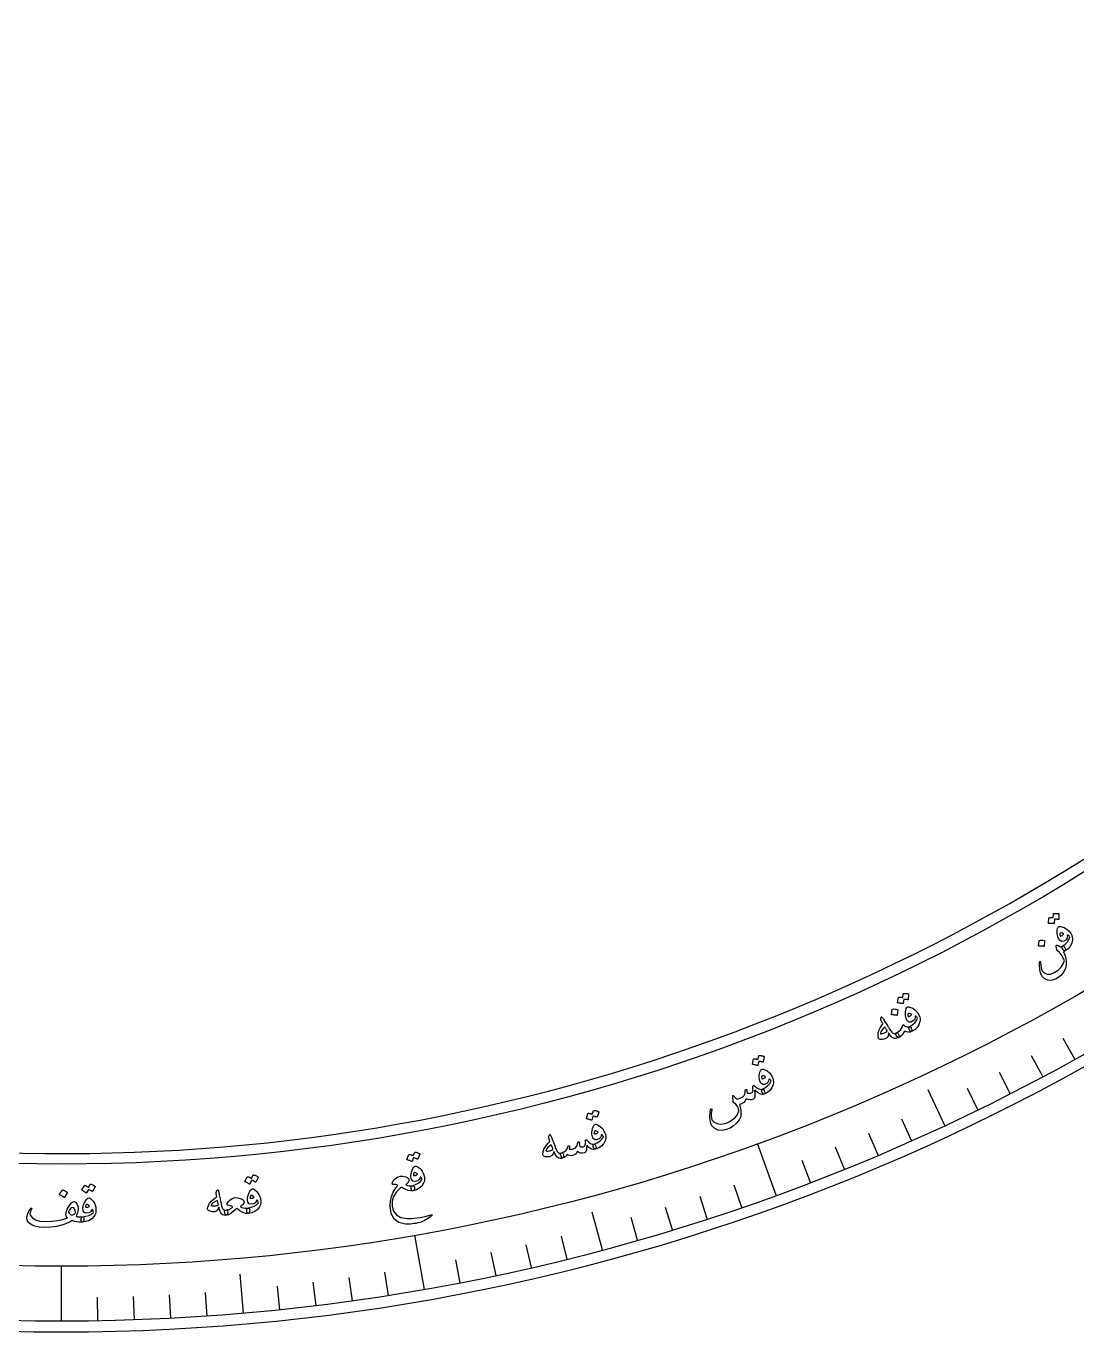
# Model space of a CAD drawing. Header units: millimetres. Extents: x -81 to 81, y -80 to 113.
# Drawn here: x -1.4 to 38.9, y -80.5 to -30.4 of the extents above; entities that cross this region are included whole.
import ezdxf

# ---------------------------------------------------------------- set-up
doc = ezdxf.new("R2010")
doc.units = ezdxf.units.MM
for name, color, linetype in [('CUT_INNER', 6, 'Continuous'), ('CUT_OUTER', 1, 'Continuous'), ('ENGRAVE', 7, 'Continuous'), ('ENGRAVE_FINE', 8, 'Continuous'), ('TEXT', 5, 'Continuous')]:
    doc.layers.add(name, color=color, linetype=linetype)

msp = doc.modelspace()

# ---------------------------------------------------------------- linework, layer by layer
at = {"layer": 'CUT_INNER'}
msp.add_arc((0, -0.0002), 73.6574, 92.270063, 344.882979, dxfattribs=at)
at = {"layer": 'CUT_OUTER'}
msp.add_arc((0, 0), 80.5, 180, 0, dxfattribs=at)
at = {"layer": 'ENGRAVE'}
for points in [[(33.8473, -72.5857), (33.2111, -71.2214)], [(27.3922, -75.2595), (26.6714, -73.2791)], [(20.7287, -77.3605), (20.3391, -75.9064)], [(13.9074, -78.8727), (13.5414, -76.7972)], [(0, -80.0894), (0, -77.982)], [(6.9803, -79.7847), (6.8491, -78.2851)]]:
    msp.add_lwpolyline(points, dxfattribs=at)
for radius in [80.0894, 77.982, 74.068]:
    msp.add_circle((0, 0), radius, dxfattribs=at)
at = {"layer": 'ENGRAVE_FINE'}
for points in [[(38.8281, -70.0478), (38.3903, -69.2578)], [(37.5997, -70.7148), (37.1757, -69.9173)], [(36.3598, -71.3602), (35.9498, -70.5555)], [(35.1089, -71.9839), (34.713, -71.1721)], [(32.5753, -73.1654), (32.2079, -72.3402)], [(31.2934, -73.7227), (30.9405, -72.8913)], [(30.002, -74.2576), (29.6637, -73.4202)], [(28.7015, -74.7699), (28.3778, -73.9267)], [(26.0746, -75.7261), (25.7805, -74.8721)], [(24.749, -76.1696), (24.4699, -75.3106)], [(23.4159, -76.5899), (23.1518, -75.7262)], [(22.0756, -76.9869), (21.8267, -76.1187)], [(19.3754, -77.7105), (19.1569, -76.8341)], [(16.6515, -78.3393), (16.4637, -77.4558)], [(18.0162, -78.0368), (17.813, -77.1567)], [(15.2818, -78.618), (15.1094, -77.7314)], [(11.1463, -79.31), (11.0206, -78.4156)], [(12.5288, -79.1034), (12.3875, -78.2113)], [(4.1916, -79.9797), (4.1443, -79.0777)], [(5.5868, -79.8944), (5.5238, -78.9933)], [(8.3716, -79.6507), (8.2772, -78.7524)], [(9.7604, -79.4925), (9.6504, -78.596)], [(1.3978, -80.0773), (1.382, -79.1742)], [(2.7951, -80.0407), (2.7636, -79.138)]]:
    msp.add_lwpolyline(points, dxfattribs=at)
at = {"layer": 'TEXT'}
for points in [[(38.0128, -64.4765), (38.0138, -64.4727), (38.0163, -64.4693), (38.0203, -64.4662), (38.0259, -64.4636), (38.0489, -64.4597), (38.0718, -64.4568), (38.0945, -64.455), (38.117, -64.4542), (38.1396, -64.4546), (38.1624, -64.4561), (38.1854, -64.4589), (38.2086, -64.4628), (38.214, -64.465), (38.2178, -64.4685), (38.2201, -64.4731), (38.2209, -64.4791), (38.2161, -64.6808), (38.2147, -64.6842), (38.211, -64.6864), (38.2049, -64.6873), (38.1965, -64.6871), (38.1902, -64.686), (38.1804, -64.6851), (38.1673, -64.6845), (38.1507, -64.684), (38.1305, -64.6838), (38.1065, -64.6836), (38.0787, -64.6836), (38.0471, -64.6837), (38.0413, -64.8411), (38.04, -64.8466), (38.0362, -64.85), (38.0298, -64.8513), (38.021, -64.8504), (38.0133, -64.8497), (38.0013, -64.8489), (37.9851, -64.848), (37.9646, -64.8469), (37.9396, -64.8459), (37.9099, -64.845), (37.8754, -64.8443), (37.8362, -64.8437), (37.8315, -64.8426), (37.8285, -64.8404), (37.8272, -64.8373), (37.8275, -64.8332), (37.8387, -64.6363), (37.8397, -64.6324), (37.8422, -64.629), (37.8462, -64.626), (37.8518, -64.6234), (37.8709, -64.6193), (37.8901, -64.6163), (37.9093, -64.6144), (37.9285, -64.6136), (37.9477, -64.6139), (37.9667, -64.615), (37.9856, -64.617), (38.0044, -64.6199)], [(38.2176, -64.9647), (38.232, -64.9589), (38.2501, -64.956), (38.272, -64.9562), (38.2975, -64.9594), (38.4205, -64.9957), (38.5267, -65.0555), (38.6161, -65.1389), (38.6886, -65.2461), (38.717, -65.3075), (38.7356, -65.3661), (38.7443, -65.4221), (38.7432, -65.4754), (38.7125, -65.6023), (38.6549, -65.7137), (38.5707, -65.8097), (38.4599, -65.89), (38.4464, -65.8941), (38.4314, -65.8917), (38.4148, -65.8826), (38.3966, -65.867), (38.3878, -65.8576), (38.3797, -65.8475), (38.3723, -65.8367), (38.3657, -65.8251), (38.3597, -65.8133), (38.3543, -65.8017), (38.3497, -65.7904), (38.3456, -65.7794), (38.3408, -65.7591), (38.3412, -65.7416), (38.3469, -65.7269), (38.3577, -65.715), (38.463, -65.6329), (38.5454, -65.5464), (38.6048, -65.4556), (38.6412, -65.3605), (38.6218, -65.3352), (38.605, -65.3159), (38.5908, -65.3025), (38.5791, -65.2952), (38.5672, -65.29), (38.5576, -65.2876), (38.5504, -65.2881), (38.5455, -65.2915), (38.5427, -65.2948), (38.541, -65.2981), (38.5402, -65.3015), (38.5404, -65.305), (38.5444, -65.3543), (38.5388, -65.3974), (38.5236, -65.4344), (38.499, -65.4653), (38.4107, -65.5267), (38.3325, -65.5388), (38.2642, -65.5016), (38.2061, -65.4151), (38.1838, -65.3591), (38.168, -65.2965), (38.1589, -65.2276), (38.1563, -65.1521), (38.16, -65.0837), (38.1714, -65.0297), (38.1906, -64.99), (38.2176, -64.9647)], [(37.4591, -65.5036), (37.4602, -65.4997), (37.4627, -65.4963), (37.4668, -65.4933), (37.4724, -65.4908), (37.519, -65.4845), (37.5654, -65.4829), (37.6115, -65.486), (37.6575, -65.4936), (37.6627, -65.4958), (37.6663, -65.4989), (37.6682, -65.5031), (37.6684, -65.5081), (37.6621, -65.7091), (37.6607, -65.7146), (37.6568, -65.7179), (37.6504, -65.7192), (37.6415, -65.7183), (37.6337, -65.7175), (37.6217, -65.7166), (37.6054, -65.7156), (37.5849, -65.7144), (37.5597, -65.7132), (37.5299, -65.7121), (37.4952, -65.7111), (37.4558, -65.7103), (37.4502, -65.7096), (37.4466, -65.7077), (37.445, -65.7048), (37.4452, -65.7008)], [(38.277, -65.2118), (38.261, -65.2286), (38.2544, -65.2519), (38.2571, -65.2818), (38.2692, -65.3182), (38.2723, -65.3233), (38.2748, -65.3267), (38.2767, -65.3285), (38.2779, -65.3287), (38.3002, -65.322), (38.3215, -65.313), (38.3416, -65.3016), (38.3608, -65.2879), (38.3764, -65.2737), (38.3878, -65.2597), (38.3951, -65.2457), (38.3982, -65.232), (38.3581, -65.2136), (38.3246, -65.2041), (38.2975, -65.2035), (38.277, -65.2118)], [(38.1205, -65.702), (38.1206, -65.6876), (38.1251, -65.6785), (38.1339, -65.6747), (38.1471, -65.6761), (38.1556, -65.6787), (38.1657, -65.6823), (38.1773, -65.6869), (38.1906, -65.6925), (38.2052, -65.6992), (38.221, -65.7068), (38.238, -65.7152), (38.2562, -65.7247), (38.2794, -65.7328), (38.3041, -65.7339), (38.3302, -65.728), (38.3577, -65.715), (38.3775, -65.7069), (38.3959, -65.7064), (38.4128, -65.7136), (38.4284, -65.7285), (38.441, -65.747), (38.4515, -65.7691), (38.4597, -65.7948), (38.4658, -65.824), (38.4691, -65.8494), (38.4692, -65.8689), (38.4661, -65.8825), (38.4599, -65.89), (38.3992, -65.9254), (38.4512, -66.0446), (38.486, -66.1679), (38.5037, -66.2954), (38.5041, -66.4269), (38.474, -66.575), (38.4026, -66.7117), (38.29, -66.8368), (38.1361, -66.9499), (38.0488, -66.9944), (37.9624, -67.0201), (37.8769, -67.0271), (37.7924, -67.0153), (37.7151, -66.9867), (37.649, -66.9443), (37.5942, -66.8881), (37.5507, -66.8181), (37.5329, -66.7769), (37.5177, -66.7298), (37.5048, -66.6771), (37.4945, -66.6186), (37.4863, -66.5545), (37.48, -66.4849), (37.4756, -66.4099), (37.4731, -66.3295), (37.4734, -66.3225), (37.475, -66.3168), (37.478, -66.3122), (37.4822, -66.3088), (37.4889, -66.3057), (37.4951, -66.3041), (37.5009, -66.3041), (37.5063, -66.3055), (37.5121, -66.3092), (37.5161, -66.3149), (37.5184, -66.3225), (37.5188, -66.3321), (37.5254, -66.4417), (37.5367, -66.5295), (37.5525, -66.5957), (37.5731, -66.6402), (37.6625, -66.7404), (37.7701, -66.7881), (37.8959, -66.783), (38.0395, -66.7251), (38.1878, -66.6266), (38.3028, -66.5166), (38.3844, -66.3952), (38.4326, -66.2627), (38.3774, -66.144), (38.3149, -66.0428), (38.2452, -65.9591), (38.1685, -65.8928), (38.1563, -65.8834), (38.1475, -65.8757), (38.1418, -65.8697), (38.1395, -65.8653)], [(32.2567, -67.5404), (32.258, -67.5366), (32.2608, -67.5334), (32.265, -67.5308), (32.2708, -67.5287), (32.2941, -67.5267), (32.3171, -67.5258), (32.3399, -67.526), (32.3625, -67.5272), (32.3849, -67.5296), (32.4075, -67.5331), (32.4302, -67.5378), (32.453, -67.5437), (32.4581, -67.5464), (32.4616, -67.5502), (32.4635, -67.5551), (32.4637, -67.561), (32.4414, -67.7615), (32.4397, -67.7648), (32.4358, -67.7667), (32.4297, -67.7671), (32.4213, -67.7661), (32.4151, -67.7645), (32.4055, -67.7628), (32.3925, -67.761), (32.376, -67.7591), (32.3559, -67.7571), (32.332, -67.7549), (32.3043, -67.7524), (32.2728, -67.7497), (32.2534, -67.9061), (32.2516, -67.9114), (32.2475, -67.9145), (32.241, -67.9152), (32.2322, -67.9136), (32.2246, -67.9122), (32.2128, -67.9103), (32.1967, -67.908), (32.1764, -67.9052), (32.1516, -67.902), (32.1221, -67.8985), (32.0878, -67.8948), (32.0488, -67.8908), (32.0442, -67.8892), (32.0414, -67.8868), (32.0403, -67.8836), (32.041, -67.8795), (32.0693, -67.6844), (32.0706, -67.6806), (32.0734, -67.6774), (32.0777, -67.6748), (32.0835, -67.6727), (32.1029, -67.6702), (32.1223, -67.6689), (32.1416, -67.6687), (32.1608, -67.6696), (32.1798, -67.6716), (32.1987, -67.6743), (32.2174, -67.678), (32.2358, -67.6825)], [(32.4182, -68.0446), (32.433, -68.04), (32.4513, -68.0387), (32.4731, -68.0408), (32.4983, -68.0462), (32.6176, -68.0931), (32.7182, -68.1619), (32.8, -68.2528), (32.8629, -68.3658), (32.8859, -68.4294), (32.8993, -68.4895), (32.9031, -68.546), (32.8974, -68.599), (32.8557, -68.7228), (32.7887, -68.8288), (32.6964, -68.9171), (32.579, -68.9874), (32.5652, -68.9904), (32.5505, -68.9866), (32.5347, -68.9761), (32.518, -68.9589), (32.5101, -68.9489), (32.5029, -68.9381), (32.4965, -68.9266), (32.4908, -68.9145), (32.4859, -68.9022), (32.4816, -68.8903), (32.4779, -68.8786), (32.4748, -68.8673), (32.4718, -68.8466), (32.4737, -68.8292), (32.4806, -68.8151), (32.4925, -68.8042), (32.6045, -68.7316), (32.6941, -68.6525), (32.7612, -68.5672), (32.8058, -68.4757), (32.7887, -68.4488), (32.7736, -68.4281), (32.7606, -68.4136), (32.7496, -68.4052), (32.7382, -68.399), (32.7288, -68.3958), (32.7216, -68.3957), (32.7165, -68.3986), (32.7134, -68.4017), (32.7113, -68.4048), (32.7103, -68.4081), (32.7102, -68.4116), (32.7098, -68.4611), (32.7005, -68.5036), (32.6822, -68.5391), (32.6549, -68.5677), (32.5617, -68.6212), (32.4827, -68.6264), (32.4179, -68.5834), (32.3675, -68.4922), (32.3502, -68.4344), (32.3399, -68.3708), (32.3368, -68.3013), (32.3408, -68.2259), (32.3505, -68.1581), (32.3666, -68.1053), (32.3891, -68.0674), (32.4182, -68.0446)], [(31.4135, -68.4398), (31.4196, -68.4216), (31.4283, -68.4157), (31.4396, -68.4223), (31.4535, -68.4413), (31.4608, -68.4533), (31.471, -68.4698), (31.4842, -68.4909), (31.5004, -68.5164), (31.5196, -68.5468), (31.5417, -68.5823), (31.5669, -68.6229), (31.595, -68.6686), (31.6228, -68.7136), (31.6475, -68.7538), (31.6694, -68.7894), (31.6883, -68.8203), (31.7043, -68.8463), (31.7171, -68.8674), (31.727, -68.8835), (31.7338, -68.8948), (31.7786, -68.9644), (31.8204, -69.0154), (31.8591, -69.0475), (31.8948, -69.061), (31.9164, -69.0626), (31.9401, -69.0593), (31.9657, -69.051), (31.9935, -69.0376), (32.0112, -69.0327), (32.0276, -69.0348), (32.0427, -69.0441), (32.0564, -69.0606), (32.0687, -69.0823), (32.0785, -69.1055), (32.0859, -69.1302), (32.0909, -69.1563), (32.0925, -69.1797), (32.0911, -69.1984), (32.0864, -69.2123), (32.0787, -69.2215), (32.0246, -69.2459), (31.9738, -69.2576), (31.9262, -69.2566), (31.8817, -69.243), (31.8363, -69.2139), (31.7895, -69.1696), (31.7414, -69.1101), (31.6919, -69.0354), (31.6854, -69.0977), (31.6736, -69.1497), (31.6564, -69.1915), (31.6338, -69.223), (31.6119, -69.2406), (31.5839, -69.2563), (31.5497, -69.2702), (31.5094, -69.2822), (31.4654, -69.2914), (31.4271, -69.2961), (31.3945, -69.2963), (31.3677, -69.2921), (31.3433, -69.2829), (31.3244, -69.2703), (31.3107, -69.2544), (31.3023, -69.2352), (31.2963, -69.2092), (31.2924, -69.1791), (31.2907, -69.145), (31.2912, -69.1068), (31.2932, -69.0677), (31.2961, -69.036), (31.2999, -69.0115), (31.3045, -68.9945), (31.3382, -68.9179), (31.3783, -68.8422), (31.4249, -68.7671), (31.4778, -68.6927), (31.4571, -68.6547), (31.4397, -68.6217), (31.4255, -68.5937), (31.4145, -68.5707), (31.4067, -68.5507), (31.4022, -68.5317), (31.4009, -68.5138), (31.4028, -68.4968)], [(31.8359, -68.1351), (31.8373, -68.1313), (31.8401, -68.1282), (31.8444, -68.1255), (31.8502, -68.1234), (31.897, -68.1211), (31.9432, -68.1234), (31.9888, -68.1303), (32.0339, -68.1417), (32.0389, -68.1443), (32.0422, -68.1478), (32.0438, -68.152), (32.0436, -68.1571), (32.0211, -68.3567), (32.0192, -68.362), (32.0151, -68.3651), (32.0086, -68.3658), (31.9998, -68.3641), (31.9922, -68.3627), (31.9803, -68.3608), (31.9642, -68.3584), (31.9439, -68.3555), (31.919, -68.3522), (31.8894, -68.3486), (31.855, -68.3448), (31.8159, -68.3406), (31.8105, -68.3395), (31.807, -68.3373), (31.8056, -68.3343), (31.8062, -68.3303)], [(32.4559, -68.2959), (32.4385, -68.3112), (32.4298, -68.3338), (32.4299, -68.3638), (32.4388, -68.4012), (32.4415, -68.4065), (32.4436, -68.4101), (32.4454, -68.4121), (32.4466, -68.4124), (32.4694, -68.4077), (32.4913, -68.4006), (32.5125, -68.391), (32.5327, -68.379), (32.5495, -68.3662), (32.5621, -68.3532), (32.5706, -68.3399), (32.5749, -68.3265), (32.5365, -68.3047), (32.5039, -68.2924), (32.477, -68.2894), (32.4559, -68.2959)], [(31.5493, -68.811), (31.4869, -68.8704), (31.4384, -68.9305), (31.4037, -68.9913), (31.3829, -69.0528), (31.3828, -69.0599), (31.3854, -69.0653), (31.3906, -69.0688), (31.3983, -69.0705), (31.4239, -69.07), (31.4502, -69.0664), (31.4774, -69.0598), (31.5054, -69.0502), (31.5341, -69.0376), (31.5637, -69.0221), (31.594, -69.0035), (31.6251, -68.9818), (31.6296, -68.9778), (31.6338, -68.9723), (31.6376, -68.9654), (31.6411, -68.9572), (31.6322, -68.941), (31.6225, -68.9242), (31.6122, -68.9068), (31.6011, -68.8889), (31.5892, -68.8703), (31.5767, -68.8511), (31.5633, -68.8314), (31.5493, -68.811)], [(32.4925, -68.8042), (32.5112, -68.8018), (32.5256, -68.8016), (32.5358, -68.8038), (32.5419, -68.8083), (32.5477, -68.8167), (32.5535, -68.8276), (32.5593, -68.8411), (32.565, -68.8571), (32.5803, -68.9098), (32.5878, -68.949), (32.5873, -68.9749), (32.579, -68.9874), (32.5201, -69.0057), (32.4538, -69.0085), (32.3803, -68.9956), (32.2995, -68.9671), (32.2701, -69.0416), (32.2235, -69.1089), (32.1597, -69.1688), (32.0787, -69.2215), (32.0684, -69.2239), (32.0582, -69.2217), (32.048, -69.2148), (32.0378, -69.2032), (31.9817, -69.125), (31.9754, -69.1163), (31.9714, -69.1056), (31.9696, -69.0929), (31.97, -69.0783), (31.9725, -69.066), (31.9773, -69.0551), (31.9843, -69.0456), (31.9935, -69.0376), (32.0898, -68.9743), (32.1618, -68.9072), (32.2097, -68.8364), (32.2333, -68.7619), (32.2356, -68.7522), (32.2398, -68.744), (32.246, -68.7373), (32.2542, -68.7322), (32.2628, -68.7296), (32.2701, -68.7304), (32.2763, -68.7345), (32.2812, -68.742), (32.285, -68.7495), (32.2889, -68.7557), (32.2928, -68.7608), (32.2967, -68.7645), (32.3504, -68.7895), (32.4009, -68.8045), (32.4483, -68.8094), (32.4925, -68.8042)], [(26.721, -69.9155), (26.7226, -69.9119), (26.7257, -69.909), (26.7301, -69.9067), (26.736, -69.905), (26.7594, -69.9049), (26.7825, -69.9059), (26.8051, -69.9079), (26.8275, -69.9109), (26.8497, -69.9151), (26.8719, -69.9204), (26.8941, -69.9269), (26.9164, -69.9347), (26.9213, -69.9377), (26.9245, -69.9418), (26.926, -69.9468), (26.9257, -69.9528), (26.8873, -70.1508), (26.8854, -70.154), (26.8814, -70.1555), (26.8752, -70.1555), (26.867, -70.1538), (26.8609, -70.1517), (26.8515, -70.1492), (26.8386, -70.1463), (26.8223, -70.1432), (26.8025, -70.1395), (26.7788, -70.1354), (26.7514, -70.1307), (26.7202, -70.1255), (26.6883, -70.2798), (26.6861, -70.285), (26.6818, -70.2877), (26.6753, -70.2879), (26.6666, -70.2856), (26.6592, -70.2836), (26.6475, -70.2808), (26.6317, -70.2772), (26.6117, -70.2727), (26.5872, -70.2675), (26.5581, -70.2617), (26.5242, -70.2552), (26.4857, -70.2481), (26.4812, -70.2462), (26.4786, -70.2436), (26.4778, -70.2403), (26.4788, -70.2363), (26.5227, -70.044), (26.5243, -70.0404), (26.5273, -70.0374), (26.5318, -70.0351), (26.5377, -70.0335), (26.5573, -70.0326), (26.5767, -70.0329), (26.5959, -70.0342), (26.615, -70.0367), (26.6339, -70.0401), (26.6524, -70.0444), (26.6708, -70.0496), (26.6888, -70.0556)], [(26.8414, -70.4311), (26.8566, -70.4277), (26.875, -70.4279), (26.8965, -70.4318), (26.9212, -70.4392), (27.0364, -70.4955), (27.1311, -70.5721), (27.2053, -70.6693), (27.2589, -70.7871), (27.2767, -70.8523), (27.2852, -70.9133), (27.2845, -70.9699), (27.2745, -71.0223), (27.223, -71.1423), (27.1477, -71.2426), (27.0486, -71.3231), (26.9259, -71.3838), (26.912, -71.3856), (26.8975, -71.3807), (26.8827, -71.369), (26.8674, -71.3505), (26.8603, -71.3398), (26.854, -71.3285), (26.8485, -71.3166), (26.8439, -71.3041), (26.84, -71.2914), (26.8366, -71.2791), (26.8339, -71.2672), (26.8317, -71.2557), (26.8304, -71.2349), (26.8337, -71.2177), (26.8417, -71.2041), (26.8544, -71.1942), (26.9719, -71.1308), (27.0676, -71.0593), (27.1413, -70.9796), (27.1931, -70.892), (27.1782, -70.8638), (27.1649, -70.8419), (27.153, -70.8264), (27.1428, -70.8172), (27.1319, -70.8101), (27.1229, -70.8062), (27.1157, -70.8055), (27.1103, -70.808), (27.107, -70.8108), (27.1047, -70.8138), (27.1033, -70.817), (27.103, -70.8204), (27.0987, -70.8697), (27.0859, -70.9113), (27.0648, -70.9453), (27.0354, -70.9716), (26.9381, -71.0174), (26.8589, -71.0163), (26.7979, -70.9682), (26.755, -70.8732), (26.7423, -70.8142), (26.7372, -70.75), (26.7397, -70.6804), (26.7497, -70.6056), (26.7648, -70.5388), (26.7851, -70.4874), (26.8106, -70.4515), (26.8414, -70.4311)], [(26.4896, -71.1074), (26.4897, -71.0952), (26.4923, -71.0842), (26.4975, -71.0743), (26.5052, -71.0655), (26.517, -71.0589), (26.531, -71.0589), (26.5471, -71.0657), (26.5655, -71.0791), (26.6501, -71.1461), (26.7265, -71.1876), (26.7947, -71.2037), (26.8544, -71.1942), (26.8836, -71.1908), (26.9085, -71.2063), (26.9291, -71.2409), (26.9455, -71.2946), (26.9504, -71.3286), (26.9488, -71.3547), (26.9407, -71.3732), (26.9259, -71.3838), (26.8455, -71.3971), (26.7611, -71.3779), (26.6728, -71.3261), (26.5805, -71.2417), (26.5727, -71.2339), (26.567, -71.2329), (26.5636, -71.2386), (26.5623, -71.2509), (26.5666, -71.3379), (26.5685, -71.4083), (26.5682, -71.4622), (26.5656, -71.4995), (26.5597, -71.5279), (26.5479, -71.5511), (26.5302, -71.5689), (26.5066, -71.5814), (26.4442, -71.5986), (26.3793, -71.6026), (26.312, -71.5934), (26.2422, -71.5709), (26.2006, -71.6463), (26.1425, -71.7068), (26.068, -71.7522), (25.9772, -71.7824), (25.9944, -71.839), (26.0088, -71.8931), (26.0205, -71.9445), (26.0294, -71.9934), (26.0356, -72.0398), (26.0391, -72.0838), (26.04, -72.1255), (26.0382, -72.1649), (26.0316, -72.2189), (26.0182, -72.2709), (25.998, -72.3207), (25.971, -72.3686), (25.8711, -72.497), (25.7574, -72.6025), (25.63, -72.6852), (25.4888, -72.745), (25.3155, -72.78), (25.164, -72.7681), (25.0347, -72.7092), (24.9276, -72.6037), (24.9028, -72.562), (24.882, -72.5092), (24.8651, -72.4452), (24.8522, -72.3701), (24.8452, -72.2849), (24.8458, -72.1908), (24.854, -72.0878), (24.8698, -71.9759), (24.8719, -71.9679), (24.875, -71.9616), (24.879, -71.9571), (24.8839, -71.9544), (24.891, -71.9526), (24.8976, -71.9526), (24.9035, -71.9542), (24.9089, -71.9576), (24.9132, -71.9622), (24.916, -71.9677), (24.9172, -71.9739), (24.917, -71.981), (24.9, -72.1148), (24.896, -72.2235), (24.9051, -72.3071), (24.9275, -72.3656), (25.0126, -72.4598), (25.1249, -72.5154), (25.2642, -72.5322), (25.4307, -72.5101), (25.5085, -72.4861), (25.5874, -72.449), (25.6675, -72.3989), (25.7486, -72.3357), (25.826, -72.2621), (25.8872, -72.1857), (25.9323, -72.1068), (25.9612, -72.0252), (25.9436, -71.9367), (25.9035, -71.8533), (25.8408, -71.7751), (25.7557, -71.7019), (25.7468, -71.6933), (25.7403, -71.6841), (25.7364, -71.6743), (25.7349, -71.6639), (25.7205, -71.4705), (25.7217, -71.4522), (25.727, -71.4419), (25.7364, -71.4397), (25.7499, -71.4456), (25.7727, -71.4664), (25.7959, -71.4901), (25.8195, -71.5165), (25.8436, -71.5458), (25.876, -71.5666), (25.9267, -71.5666), (25.9958, -71.5459), (26.0831, -71.5044), (26.127, -71.4726), (26.1608, -71.4323), (26.1844, -71.3833), (26.198, -71.3257), (26.1997, -71.3176), (26.201, -71.3093), (26.2018, -71.3007), (26.2023, -71.2917), (26.2025, -71.2826), (26.2027, -71.2733), (26.2029, -71.2639), (26.2029, -71.2543), (26.2036, -71.2361), (26.2061, -71.222), (26.2103, -71.212), (26.2164, -71.2062), (26.2227, -71.2037), (26.2297, -71.2031), (26.2373, -71.2043), (26.2457, -71.2074), (26.253, -71.2111), (26.2586, -71.2164), (26.2623, -71.2233), (26.2642, -71.2317), (26.2657, -71.3008), (26.2699, -71.3204), (26.2783, -71.3351), (26.291, -71.345), (26.3079, -71.35), (26.3565, -71.3535), (26.4027, -71.348), (26.4465, -71.3334), (26.4879, -71.3098), (26.4974, -71.2909), (26.5009, -71.2509), (26.4983, -71.1897), (26.4896, -71.1074)], [(26.8588, -70.6846), (26.8402, -70.6985), (26.8298, -70.7203), (26.8275, -70.7503), (26.8333, -70.7882), (26.8355, -70.7937), (26.8374, -70.7975), (26.839, -70.7996), (26.8402, -70.8001), (26.8633, -70.7972), (26.8857, -70.7918), (26.9076, -70.784), (26.9287, -70.7737), (26.9465, -70.7622), (26.9601, -70.7503), (26.9696, -70.7378), (26.975, -70.7247), (26.9385, -70.6999), (26.907, -70.685), (26.8804, -70.6799), (26.8588, -70.6846)], [(20.3848, -72.0184), (20.3867, -72.015), (20.39, -72.0123), (20.3947, -72.0104), (20.4007, -72.0093), (20.424, -72.0113), (20.4468, -72.0143), (20.4693, -72.0183), (20.4913, -72.0233), (20.513, -72.0294), (20.5347, -72.0367), (20.5562, -72.0452), (20.5777, -72.0549), (20.5823, -72.0584), (20.5851, -72.0627), (20.5862, -72.0678), (20.5854, -72.0738), (20.5295, -72.2676), (20.5273, -72.2706), (20.5231, -72.2718), (20.517, -72.2711), (20.5089, -72.2688), (20.5031, -72.2661), (20.4939, -72.2628), (20.4814, -72.2588), (20.4654, -72.2542), (20.446, -72.2488), (20.4228, -72.2426), (20.3959, -72.2355), (20.3653, -72.2275), (20.3197, -72.3783), (20.3171, -72.3833), (20.3125, -72.3856), (20.3061, -72.3852), (20.2977, -72.3822), (20.2904, -72.3795), (20.2791, -72.3757), (20.2636, -72.3707), (20.2441, -72.3644), (20.2202, -72.3571), (20.1916, -72.3487), (20.1585, -72.3392), (20.1207, -72.3287), (20.1165, -72.3264), (20.1141, -72.3236), (20.1136, -72.3202), (20.115, -72.3163), (20.1758, -72.1287), (20.1777, -72.1253), (20.181, -72.1226), (20.1857, -72.1207), (20.1917, -72.1196), (20.2113, -72.1205), (20.2306, -72.1224), (20.2496, -72.1255), (20.2684, -72.1296), (20.2869, -72.1348), (20.305, -72.1407), (20.3228, -72.1474), (20.3402, -72.155)], [(20.4588, -72.5427), (20.4742, -72.5406), (20.4925, -72.5425), (20.5136, -72.5483), (20.5375, -72.5579), (20.6472, -72.6241), (20.7347, -72.709), (20.8, -72.8124), (20.8429, -72.9344), (20.8548, -73.001), (20.8578, -73.0625), (20.8521, -73.1189), (20.8375, -73.1701), (20.7755, -73.285), (20.6915, -73.3782), (20.5857, -73.4496), (20.4581, -73.4991), (20.444, -73.4997), (20.4301, -73.4935), (20.4163, -73.4805), (20.4028, -73.4608), (20.3966, -73.4495), (20.3914, -73.4377), (20.387, -73.4253), (20.3835, -73.4124), (20.3807, -73.3994), (20.3784, -73.3869), (20.3768, -73.3748), (20.3757, -73.3632), (20.3762, -73.3423), (20.381, -73.3255), (20.3902, -73.3127), (20.4037, -73.3039), (20.5264, -73.2513), (20.6281, -73.1885), (20.7086, -73.1157), (20.768, -73.0331), (20.7557, -73.0036), (20.7443, -72.9807), (20.7339, -72.9642), (20.7245, -72.9541), (20.7143, -72.9461), (20.7057, -72.9414), (20.6986, -72.94), (20.693, -72.942), (20.6895, -72.9445), (20.6869, -72.9473), (20.6853, -72.9504), (20.6846, -72.9538), (20.6759, -73.0024), (20.6595, -73.0428), (20.6355, -73.0747), (20.6038, -73.0983), (20.5029, -73.1353), (20.4241, -73.1271), (20.3675, -73.0737), (20.3333, -72.9753), (20.3259, -72.9155), (20.3266, -72.851), (20.3353, -72.782), (20.3519, -72.7083), (20.3729, -72.6431), (20.3977, -72.5938), (20.4263, -72.5603), (20.4588, -72.5427)], [(18.7014, -72.9457), (18.7106, -72.9288), (18.7202, -72.9246), (18.7302, -72.9331), (18.7405, -72.9543), (18.7455, -72.9674), (18.7526, -72.9855), (18.7618, -73.0085), (18.7732, -73.0366), (18.7867, -73.0698), (18.8022, -73.1087), (18.8197, -73.1532), (18.8392, -73.2032), (18.8584, -73.2524), (18.8756, -73.2964), (18.8908, -73.3353), (18.9039, -73.3691), (18.915, -73.3975), (18.9239, -73.4206), (18.9307, -73.4382), (18.9354, -73.4505), (18.967, -73.527), (18.999, -73.5846), (19.0314, -73.6232), (19.0642, -73.6427), (19.0851, -73.6482), (19.109, -73.6492), (19.1358, -73.6456), (19.1654, -73.6374), (19.1838, -73.6357), (19.1995, -73.6407), (19.2127, -73.6526), (19.2232, -73.6712), (19.2314, -73.6948), (19.237, -73.7194), (19.2399, -73.7449), (19.2401, -73.7715), (19.2375, -73.7949), (19.2327, -73.813), (19.2257, -73.8258), (19.2165, -73.8335), (19.1589, -73.8479), (19.1068, -73.8503), (19.0601, -73.8409), (19.0188, -73.8196), (18.9793, -73.7828), (18.9412, -73.7309), (18.9044, -73.6637), (18.869, -73.5814), (18.8516, -73.6415), (18.8306, -73.6906), (18.8063, -73.7286), (18.7785, -73.7556), (18.7538, -73.769), (18.7234, -73.7795), (18.6873, -73.787), (18.6455, -73.7917), (18.6005, -73.7929), (18.562, -73.7907), (18.5299, -73.7851), (18.5042, -73.7761), (18.482, -73.7627), (18.4655, -73.747), (18.4549, -73.7289), (18.4501, -73.7085), (18.4488, -73.6818), (18.4503, -73.6516), (18.4548, -73.6177), (18.462, -73.5802), (18.471, -73.5421), (18.4796, -73.5113), (18.4876, -73.488), (18.4952, -73.472), (18.542, -73.4027), (18.595, -73.3353), (18.6542, -73.2698), (18.7195, -73.206), (18.706, -73.1649), (18.6947, -73.1293), (18.6857, -73.0992), (18.679, -73.0746), (18.6749, -73.0536), (18.6738, -73.0341), (18.6758, -73.0162), (18.6807, -72.9999)], [(20.4535, -72.7967), (20.4338, -72.8089), (20.4214, -72.8297), (20.4165, -72.8593), (20.4189, -72.8977), (20.4206, -72.9033), (20.4222, -72.9073), (20.4235, -72.9095), (20.4247, -72.9101), (20.4479, -72.9092), (20.4708, -72.9059), (20.4932, -72.9), (20.5152, -72.8917), (20.5339, -72.8819), (20.5485, -72.8712), (20.5591, -72.8595), (20.5657, -72.847), (20.5315, -72.8191), (20.5015, -72.8014), (20.4755, -72.7939), (20.4535, -72.7967)], [(18.7688, -73.3352), (18.6968, -73.3825), (18.6383, -73.4329), (18.5933, -73.4866), (18.5619, -73.5434), (18.5606, -73.5504), (18.5622, -73.5561), (18.5666, -73.5605), (18.5739, -73.5636), (18.5992, -73.5676), (18.6258, -73.5688), (18.6537, -73.5672), (18.6829, -73.5627), (18.7134, -73.5555), (18.7453, -73.5454), (18.7785, -73.5325), (18.8129, -73.5168), (18.8181, -73.5136), (18.8231, -73.5089), (18.8281, -73.5029), (18.833, -73.4954), (18.8271, -73.4778), (18.8207, -73.4596), (18.8136, -73.4407), (18.8058, -73.421), (18.7975, -73.4006), (18.7885, -73.3795), (18.779, -73.3577), (18.7688, -73.3352)], [(19.4035, -73.4074), (19.4072, -73.3937), (19.4121, -73.3824), (19.4181, -73.3734), (19.4254, -73.3666), (19.4334, -73.3626), (19.4416, -73.3618), (19.45, -73.364), (19.4588, -73.3695), (19.4661, -73.3778), (19.4704, -73.3891), (19.4716, -73.4032), (19.4698, -73.4201), (19.4676, -73.429), (19.4656, -73.4381), (19.4638, -73.4475), (19.4622, -73.4571), (19.4604, -73.4668), (19.4583, -73.4767), (19.4558, -73.4867), (19.4528, -73.4968), (19.5831, -73.4955), (19.6816, -73.4551), (19.7483, -73.3755), (19.783, -73.257), (19.7865, -73.2434), (19.7909, -73.2322), (19.7962, -73.2233), (19.8025, -73.2168), (19.8104, -73.2126), (19.8184, -73.2113), (19.8267, -73.2128), (19.8352, -73.2173), (19.8425, -73.2243), (19.8473, -73.2338), (19.8495, -73.2458), (19.8492, -73.2601), (19.8467, -73.2953), (19.8467, -73.3244), (19.8491, -73.3472), (19.8539, -73.3638), (19.8678, -73.3856), (19.8889, -73.4004), (19.9172, -73.4083), (19.9527, -73.4093), (19.9896, -73.404), (20.0198, -73.3934), (20.0432, -73.3777), (20.06, -73.3567), (20.0715, -73.3269), (20.0788, -73.2845), (20.0822, -73.2294), (20.0814, -73.1618), (20.0818, -73.1535), (20.0854, -73.1467), (20.0924, -73.1413), (20.1027, -73.1373), (20.1138, -73.1354), (20.1234, -73.1362), (20.1314, -73.1399), (20.1379, -73.1463), (20.2048, -73.2237), (20.2718, -73.2757), (20.3388, -73.3023), (20.4059, -73.3033), (20.4203, -73.3052), (20.4341, -73.3142), (20.4473, -73.3304), (20.4598, -73.3538), (20.4713, -73.3796), (20.4791, -73.4039), (20.4832, -73.4266), (20.4836, -73.4476), (20.4816, -73.4676), (20.477, -73.4828), (20.4699, -73.4931), (20.4602, -73.4985), (20.3731, -73.5083), (20.2905, -73.4878), (20.2126, -73.437), (20.1394, -73.356), (20.1357, -73.3517), (20.1327, -73.3508), (20.1303, -73.3532), (20.1285, -73.359), (20.1253, -73.4262), (20.1201, -73.4821), (20.1129, -73.5265), (20.1038, -73.5595), (20.0909, -73.5848), (20.0746, -73.6054), (20.0551, -73.6214), (20.0322, -73.6327), (19.9581, -73.6477), (19.8893, -73.644), (19.8257, -73.6217), (19.7674, -73.5807), (19.7341, -73.6365), (19.6924, -73.6812), (19.6425, -73.7146), (19.5843, -73.7368), (19.5253, -73.7467), (19.4709, -73.7441), (19.4211, -73.7289), (19.3759, -73.701), (19.3423, -73.7496), (19.3045, -73.7878), (19.2626, -73.8158), (19.2165, -73.8335), (19.1953, -73.8292), (19.1736, -73.8057), (19.1512, -73.7628), (19.1282, -73.7006), (19.1254, -73.6805), (19.1307, -73.6633), (19.1441, -73.6489), (19.1654, -73.6374), (19.2599, -73.5962), (19.3311, -73.544), (19.379, -73.4811), (19.4035, -73.4074)], [(13.5349, -73.6139), (13.5371, -73.6106), (13.5406, -73.6083), (13.5454, -73.6068), (13.5515, -73.6062), (13.5746, -73.6104), (13.597, -73.6156), (13.619, -73.6217), (13.6404, -73.6288), (13.6615, -73.6369), (13.6824, -73.6462), (13.703, -73.6566), (13.7235, -73.6683), (13.7278, -73.6722), (13.7302, -73.6768), (13.7307, -73.682), (13.7294, -73.6878), (13.6555, -73.8755), (13.6531, -73.8783), (13.6488, -73.8791), (13.6428, -73.8779), (13.635, -73.8747), (13.6294, -73.8715), (13.6206, -73.8674), (13.6085, -73.8622), (13.593, -73.8561), (13.5741, -73.849), (13.5517, -73.8406), (13.5256, -73.831), (13.4958, -73.8202), (13.4363, -73.966), (13.4332, -73.9708), (13.4285, -73.9726), (13.422, -73.9716), (13.414, -73.9678), (13.407, -73.9645), (13.3961, -73.9596), (13.3812, -73.9532), (13.3623, -73.9451), (13.3392, -73.9356), (13.3116, -73.9246), (13.2795, -73.912), (13.2428, -73.898), (13.2388, -73.8953), (13.2367, -73.8922), (13.2365, -73.8888), (13.2383, -73.8851), (13.3165, -73.704), (13.3187, -73.7008), (13.3222, -73.6984), (13.327, -73.697), (13.3332, -73.6965), (13.3526, -73.6992), (13.3716, -73.7029), (13.3903, -73.7078), (13.4086, -73.7137), (13.4265, -73.7205), (13.444, -73.7281), (13.461, -73.7365), (13.4777, -73.7457)], [(7.346, -74.4865), (7.3485, -74.4834), (7.3522, -74.4813), (7.3572, -74.4803), (7.3633, -74.4802), (7.3859, -74.4863), (7.4078, -74.4934), (7.4292, -74.5013), (7.45, -74.5101), (7.4703, -74.5199), (7.4903, -74.5309), (7.51, -74.5431), (7.5295, -74.5564), (7.5334, -74.5607), (7.5354, -74.5654), (7.5355, -74.5706), (7.5337, -74.5763), (7.4444, -74.7573), (7.4417, -74.7598), (7.4375, -74.7602), (7.4315, -74.7585), (7.424, -74.7548), (7.4188, -74.7511), (7.4103, -74.7462), (7.3986, -74.7401), (7.3838, -74.7327), (7.3656, -74.724), (7.3438, -74.7138), (7.3186, -74.702), (7.2899, -74.6888), (7.2185, -74.8292), (7.215, -74.8336), (7.2101, -74.8351), (7.2038, -74.8336), (7.196, -74.8291), (7.1894, -74.8252), (7.1789, -74.8194), (7.1645, -74.8117), (7.1464, -74.8022), (7.1242, -74.7907), (7.0976, -74.7774), (7.0666, -74.7623), (7.0313, -74.7452), (7.0275, -74.7422), (7.0257, -74.739), (7.0258, -74.7356), (7.0278, -74.732), (7.1209, -74.5581), (7.1234, -74.555), (7.1271, -74.553), (7.132, -74.5519), (7.1381, -74.5519), (7.1572, -74.5562), (7.1759, -74.5616), (7.1941, -74.5679), (7.2118, -74.5754), (7.2291, -74.5836), (7.2459, -74.5927), (7.2622, -74.6025), (7.2781, -74.613)], [(13.2008, -74.555), (13.2494, -74.5771), (13.2849, -74.6012), (13.3074, -74.6273), (13.3169, -74.6555), (13.3178, -74.6834), (13.3131, -74.7111), (13.3025, -74.7387), (13.2863, -74.7662), (13.2665, -74.7921), (13.2457, -74.8151), (13.2238, -74.8351), (13.2008, -74.8522), (13.1947, -74.856), (13.1935, -74.8598), (13.1972, -74.8635), (13.2057, -74.8673), (13.2642, -74.8861), (13.3216, -74.8971), (13.3779, -74.9002), (13.4331, -74.8955), (13.4698, -74.8957), (13.4971, -74.9069), (13.5148, -74.9288), (13.523, -74.9617), (13.5244, -75.0155), (13.5158, -75.0556), (13.4973, -75.0821), (13.4688, -75.0949), (13.3824, -75.0972), (13.2815, -75.0757), (13.1662, -75.0303), (13.0365, -74.9609), (13.0291, -74.9588), (13.0219, -74.9589), (13.0147, -74.9613), (13.0076, -74.966), (12.8415, -75.1321), (12.729, -75.3055), (12.6705, -75.4864), (12.6662, -75.6751), (12.7219, -75.8696), (12.8367, -76.0145), (13.0107, -76.1096), (13.2441, -76.1543), (13.3236, -76.1568), (13.4137, -76.1537), (13.5143, -76.145), (13.6254, -76.1304), (13.7468, -76.1099), (13.8783, -76.083), (14.0199, -76.0498), (14.1714, -76.0101), (14.1822, -76.0069), (14.1906, -76.0065), (14.1966, -76.0088), (14.2001, -76.0139), (14.201, -76.0207), (14.1988, -76.0285), (14.1935, -76.037), (14.1852, -76.0465), (14.1487, -76.0783), (14.1003, -76.1143), (14.0401, -76.1545), (13.9681, -76.1988), (13.8959, -76.2402), (13.833, -76.272), (13.7795, -76.2945), (13.7354, -76.3074), (13.6591, -76.3245), (13.585, -76.3389), (13.513, -76.3505), (13.4432, -76.3594), (13.3757, -76.3656), (13.3106, -76.369), (13.2479, -76.3696), (13.1878, -76.3674), (12.9321, -76.3107), (12.7479, -76.1773), (12.6353, -75.9678), (12.5936, -75.6826), (12.604, -75.4917), (12.6447, -75.31), (12.7156, -75.1374), (12.8165, -74.9737), (12.8265, -74.9612), (12.8356, -74.9499), (12.844, -74.9399), (12.8516, -74.9312), (12.8584, -74.9235), (12.8642, -74.9165), (12.8692, -74.9102), (12.8734, -74.9046), (12.881, -74.8949), (12.8847, -74.8873), (12.8844, -74.8817), (12.8803, -74.8783), (12.8468, -74.8616), (12.8104, -74.8509), (12.771, -74.8461), (12.7286, -74.8471), (12.7014, -74.8466), (12.6831, -74.8412), (12.6736, -74.8308), (12.673, -74.8155), (12.6804, -74.7877), (12.6895, -74.7616), (12.7003, -74.737), (12.7128, -74.7139), (12.7268, -74.6922), (12.7421, -74.6716), (12.7587, -74.652), (12.7766, -74.6334), (12.8734, -74.5651), (12.9763, -74.5292), (13.0854, -74.5259), (13.2008, -74.555)], [(13.5594, -74.1427), (13.5749, -74.1422), (13.5929, -74.1457), (13.6133, -74.1534), (13.6363, -74.1652), (13.7393, -74.2415), (13.8184, -74.3342), (13.8737, -74.4433), (13.905, -74.5688), (13.9105, -74.6362), (13.9078, -74.6977), (13.8968, -74.7533), (13.8775, -74.803), (13.8049, -74.9115), (13.7126, -74.9964), (13.6005, -75.0576), (13.4688, -75.0949), (13.4548, -75.0942), (13.4415, -75.0867), (13.429, -75.0725), (13.4174, -75.0515), (13.4123, -75.0397), (13.4082, -75.0274), (13.405, -75.0147), (13.4027, -75.0016), (13.4011, -74.9884), (13.4001, -74.9757), (13.3996, -74.9635), (13.3996, -74.9518), (13.402, -74.9311), (13.4084, -74.9148), (13.4188, -74.9029), (13.4331, -74.8955), (13.5602, -74.8546), (13.6672, -74.8016), (13.7542, -74.7367), (13.8211, -74.66), (13.8116, -74.6295), (13.8025, -74.6056), (13.7937, -74.5882), (13.7853, -74.5773), (13.7759, -74.5683), (13.7677, -74.5628), (13.7608, -74.5608), (13.755, -74.5623), (13.7513, -74.5644), (13.7484, -74.567), (13.7465, -74.5699), (13.7456, -74.5732), (13.7323, -74.6209), (13.7122, -74.6595), (13.6853, -74.689), (13.6516, -74.7095), (13.5476, -74.7369), (13.4699, -74.7213), (13.4186, -74.6629), (13.3938, -74.5617), (13.3921, -74.5014), (13.3988, -74.4373), (13.4139, -74.3694), (13.4374, -74.2976), (13.4644, -74.2347), (13.4937, -74.1879), (13.5253, -74.1572), (13.5594, -74.1427)], [(13.5303, -74.3952), (13.5094, -74.4054), (13.4952, -74.425), (13.4875, -74.454), (13.4863, -74.4924), (13.4875, -74.4982), (13.4886, -74.5023), (13.4898, -74.5046), (13.4909, -74.5053), (13.5141, -74.5067), (13.5372, -74.5055), (13.5601, -74.5018), (13.5828, -74.4955), (13.6023, -74.4875), (13.6179, -74.4782), (13.6295, -74.4676), (13.6372, -74.4558), (13.6058, -74.4248), (13.5775, -74.4043), (13.5524, -74.3945), (13.5303, -74.3952)], [(0.0401, -75.0617), (0.0429, -75.0589), (0.0468, -75.0572), (0.0518, -75.0566), (0.0579, -75.0572), (0.1012, -75.0749), (0.1421, -75.0965), (0.1804, -75.122), (0.2163, -75.1515), (0.2198, -75.156), (0.2213, -75.1604), (0.2209, -75.165), (0.2186, -75.1695), (0.114, -75.3408), (0.1101, -75.3449), (0.1051, -75.3459), (0.0989, -75.3438), (0.0917, -75.3386), (0.0854, -75.3341), (0.0754, -75.3273), (0.0619, -75.3183), (0.0447, -75.3071), (0.0236, -75.2936), (-0.0017, -75.2778), (-0.0311, -75.2598), (-0.0647, -75.2395), (-0.0692, -75.2362), (-0.0714, -75.2328), (-0.0714, -75.2294), (-0.0692, -75.226)], [(1.1149, -74.8395), (1.1176, -74.8367), (1.1215, -74.8349), (1.1265, -74.8343), (1.1326, -74.8348), (1.1546, -74.8427), (1.1759, -74.8515), (1.1965, -74.8612), (1.2165, -74.8717), (1.2359, -74.8832), (1.2549, -74.8959), (1.2736, -74.9096), (1.2918, -74.9245), (1.2954, -74.9291), (1.297, -74.934), (1.2967, -74.9392), (1.2944, -74.9447), (1.1904, -75.1176), (1.1875, -75.1199), (1.1831, -75.1199), (1.1774, -75.1178), (1.1702, -75.1134), (1.1653, -75.1093), (1.1573, -75.1037), (1.1461, -75.0967), (1.1319, -75.0881), (1.1145, -75.0779), (1.0937, -75.0658), (1.0696, -75.0521), (1.0421, -75.0365), (0.9592, -75.1704), (0.9553, -75.1745), (0.9503, -75.1756), (0.9442, -75.1736), (0.9368, -75.1684), (0.9305, -75.164), (0.9205, -75.1574), (0.9069, -75.1485), (0.8896, -75.1375), (0.8684, -75.1242), (0.843, -75.1088), (0.8134, -75.0911), (0.7797, -75.0712), (0.7762, -75.0678), (0.7746, -75.0645), (0.775, -75.0611), (0.7773, -75.0577), (0.8845, -74.8921), (0.8872, -74.8893), (0.8911, -74.8876), (0.8961, -74.8869), (0.9022, -74.8874), (0.9209, -74.8933), (0.9391, -74.9002), (0.9567, -74.9081), (0.9737, -74.9169), (0.9903, -74.9266), (1.0062, -74.937), (1.0217, -74.9482), (1.0366, -74.96)], [(5.9754, -75.0674), (5.9874, -75.0523), (5.9975, -75.0498), (6.0059, -75.0599), (6.0125, -75.0825), (6.0151, -75.0963), (6.019, -75.1153), (6.0242, -75.1396), (6.0306, -75.1692), (6.0382, -75.2043), (6.0468, -75.2452), (6.0565, -75.292), (6.0672, -75.3447), (6.0778, -75.3964), (6.0872, -75.4427), (6.0955, -75.4836), (6.1027, -75.5191), (6.1087, -75.549), (6.1136, -75.5733), (6.1172, -75.5918), (6.1198, -75.6047), (6.1379, -75.6855), (6.1596, -75.7477), (6.1849, -75.7912), (6.2139, -75.8161), (6.2336, -75.8251), (6.2569, -75.8301), (6.2839, -75.8311), (6.3145, -75.8281), (6.3329, -75.8296), (6.3476, -75.8372), (6.3585, -75.8512), (6.3657, -75.8713), (6.3698, -75.896), (6.3711, -75.9211), (6.3695, -75.9468), (6.3652, -75.973), (6.3587, -75.9956), (6.3509, -76.0126), (6.3418, -76.0241), (6.3314, -76.0301), (6.2722, -76.0344), (6.2204, -76.0279), (6.176, -76.0107), (6.139, -75.9826), (6.1063, -75.9396), (6.0776, -75.8819), (6.0529, -75.8095), (6.0321, -75.7224), (6.0046, -75.7786), (5.9756, -75.8234), (5.9451, -75.8567), (5.9131, -75.8786), (5.8865, -75.8876), (5.8547, -75.8927), (5.8179, -75.894), (5.7759, -75.8914), (5.7314, -75.8849), (5.6938, -75.8761), (5.6631, -75.8652), (5.6394, -75.852), (5.6197, -75.835), (5.6062, -75.8166), (5.5988, -75.797), (5.5975, -75.7761), (5.6008, -75.7496), (5.6075, -75.72), (5.6177, -75.6874), (5.6312, -75.6517), (5.6466, -75.6157), (5.6603, -75.5869), (5.6722, -75.5652), (5.6823, -75.5508), (5.7403, -75.4905), (5.8041, -75.4331), (5.8736, -75.3786), (5.9488, -75.327), (5.9425, -75.2842), (5.9375, -75.2471), (5.9337, -75.216), (5.9313, -75.1906), (5.9309, -75.1692), (5.9331, -75.1498), (5.9381, -75.1325), (5.9457, -75.1172)], [(7.3263, -75.0155), (7.3418, -75.0162), (7.3595, -75.0213), (7.3792, -75.0307), (7.4011, -75.0444), (7.4974, -75.129), (7.5685, -75.2279), (7.6145, -75.3412), (7.6352, -75.469), (7.6351, -75.5366), (7.6272, -75.5976), (7.6116, -75.6521), (7.5882, -75.7), (7.5069, -75.8021), (7.4078, -75.879), (7.291, -75.9306), (7.1567, -75.9568), (7.1427, -75.9549), (7.1301, -75.9463), (7.1189, -75.9311), (7.109, -75.9093), (7.105, -75.8971), (7.1019, -75.8845), (7.0997, -75.8716), (7.0986, -75.8583), (7.0981, -75.845), (7.0981, -75.8323), (7.0986, -75.8201), (7.0996, -75.8084), (7.1037, -75.788), (7.1115, -75.7723), (7.1228, -75.7613), (7.1377, -75.7551), (7.2677, -75.7249), (7.3788, -75.6811), (7.471, -75.6237), (7.544, -75.5528), (7.5371, -75.5217), (7.53, -75.4971), (7.5227, -75.479), (7.5152, -75.4674), (7.5066, -75.4577), (7.4989, -75.4515), (7.4921, -75.4489), (7.4863, -75.4499), (7.4824, -75.4517), (7.4793, -75.454), (7.4772, -75.4568), (7.476, -75.46), (7.4588, -75.5064), (7.4356, -75.5432), (7.4063, -75.5704), (7.3709, -75.588), (7.265, -75.6066), (7.1889, -75.5846), (7.1427, -75.5221), (7.1263, -75.4192), (7.1297, -75.359), (7.1417, -75.2956), (7.1624, -75.2292), (7.1918, -75.1597), (7.224, -75.0992), (7.2571, -75.055), (7.2912, -75.0271), (7.3263, -75.0155)], [(0.3031, -75.6577), (0.3715, -75.5703), (0.4342, -75.5203), (0.4911, -75.5077), (0.5424, -75.5326), (0.5933, -75.5954), (0.6243, -75.6743), (0.6352, -75.7695), (0.626, -75.8809), (0.622, -75.9015), (0.6167, -75.9229), (0.61, -75.945), (0.6019, -75.9678), (0.5925, -75.9913), (0.582, -76.0155), (0.5703, -76.0404), (0.5575, -76.066), (0.5801, -76.0732), (0.605, -76.0792), (0.6321, -76.084), (0.6615, -76.0877), (0.6933, -76.09), (0.7276, -76.0905), (0.7644, -76.0893), (0.8038, -76.0864), (0.8135, -76.086), (0.8224, -76.0873), (0.8305, -76.0903), (0.8377, -76.095), (0.8467, -76.1036), (0.8532, -76.1162), (0.8572, -76.1328), (0.8587, -76.1533), (0.856, -76.2108), (0.8463, -76.2525), (0.8296, -76.2786), (0.8059, -76.289), (0.6905, -76.2933), (0.5863, -76.2859), (0.4934, -76.2667), (0.4117, -76.2358), (0.3377, -76.2808), (0.2531, -76.3226), (0.1579, -76.3613), (0.0521, -76.3968), (-0.1869, -76.4561), (-0.4188, -76.4896), (-0.6432, -76.4975), (-0.8601, -76.4798), (-0.965, -76.4592), (-1.0575, -76.4317), (-1.1376, -76.3972), (-1.2054, -76.3558), (-1.2592, -76.3068), (-1.2972, -76.2518), (-1.3194, -76.1909), (-1.3261, -76.1241), (-1.3232, -76.087), (-1.316, -76.048), (-1.3043, -76.0069), (-1.2883, -75.9637), (-1.2682, -75.9184), (-1.2442, -75.8707), (-1.2165, -75.8207), (-1.1849, -75.7684), (-1.1792, -75.7626), (-1.1735, -75.7584), (-1.1679, -75.756), (-1.1622, -75.7552), (-1.1541, -75.7561), (-1.1477, -75.7583), (-1.1429, -75.7619), (-1.1399, -75.7668), (-1.1376, -75.7738), (-1.1373, -75.7809), (-1.139, -75.7884), (-1.1426, -75.7961), (-1.1807, -75.8691), (-1.2027, -75.9319), (-1.2085, -75.9846), (-1.198, -76.0271), (-1.1152, -76.1314), (-0.9916, -76.2057), (-0.8273, -76.2499), (-0.6223, -76.2637), (-0.3719, -76.2533), (-0.1459, -76.2272), (0.0557, -76.1856), (0.2327, -76.1285), (0.1987, -76.0939), (0.1783, -76.0504), (0.1714, -75.9982), (0.178, -75.9373), (0.1959, -75.8692), (0.2227, -75.7998), (0.2584, -75.7294), (0.3031, -75.6577)], [(1.0511, -75.3651), (1.0665, -75.3671), (1.0837, -75.3736), (1.1026, -75.3846), (1.1232, -75.4001), (1.2121, -75.4924), (1.2748, -75.5969), (1.3112, -75.7137), (1.3212, -75.8427), (1.3154, -75.9101), (1.3025, -75.9702), (1.2824, -76.0232), (1.2551, -76.069), (1.1655, -76.164), (1.0604, -76.2324), (0.9397, -76.2741), (0.8036, -76.289), (0.7899, -76.2859), (0.778, -76.2763), (0.7681, -76.2602), (0.7601, -76.2377), (0.7571, -76.2252), (0.7551, -76.2124), (0.754, -76.1993), (0.7539, -76.1859), (0.7546, -76.1727), (0.7557, -76.16), (0.7572, -76.1479), (0.7591, -76.1364), (0.765, -76.1163), (0.774, -76.1013), (0.7862, -76.0913), (0.8015, -76.0864), (0.9336, -76.0671), (1.048, -76.0327), (1.1446, -75.9832), (1.2233, -75.9186), (1.219, -75.8871), (1.214, -75.8619), (1.2082, -75.8433), (1.2017, -75.8312), (1.1939, -75.8207), (1.1868, -75.814), (1.1802, -75.8108), (1.1743, -75.8113), (1.1703, -75.8128), (1.1671, -75.8148), (1.1647, -75.8174), (1.1632, -75.8205), (1.1423, -75.8653), (1.116, -75.9), (1.0846, -75.9247), (1.0479, -75.9393), (0.9408, -75.949), (0.8668, -75.9207), (0.8259, -75.8546), (0.8182, -75.7507), (0.8265, -75.691), (0.8438, -75.6289), (0.87, -75.5644), (0.9051, -75.4976), (0.9422, -75.44), (0.9789, -75.3987), (1.0152, -75.3737), (1.0511, -75.3651)], [(5.9753, -75.4627), (5.8963, -75.497), (5.8301, -75.5367), (5.7766, -75.5819), (5.7359, -75.6325), (5.7334, -75.6392), (5.734, -75.6451), (5.7377, -75.6502), (5.7443, -75.6545), (5.7685, -75.6627), (5.7945, -75.6684), (5.8223, -75.6716), (5.8518, -75.6722), (5.8832, -75.6702), (5.9163, -75.6658), (5.9512, -75.6587), (5.9878, -75.6491), (5.9934, -75.6468), (5.9992, -75.6431), (6.0051, -75.638), (6.0113, -75.6315), (6.0085, -75.6132), (6.0052, -75.5941), (6.0014, -75.5742), (5.9972, -75.5535), (5.9924, -75.532), (5.9872, -75.5097), (5.9815, -75.4866), (5.9753, -75.4627)], [(7.1377, -75.7551), (7.171, -75.7569), (7.1946, -75.7695), (7.2084, -75.7929), (7.2126, -75.8272), (7.2066, -75.8813), (7.1953, -75.9209), (7.1787, -75.9461), (7.1567, -75.9568), (7.052, -75.9571), (6.9441, -75.9251), (6.8331, -75.8607), (6.7191, -75.764), (6.5963, -75.8775), (6.4906, -75.9596), (6.4023, -76.0104), (6.3314, -76.0301), (6.3071, -76.0267), (6.2862, -76.0124), (6.2686, -75.987), (6.2544, -75.9506), (6.2471, -75.9015), (6.2547, -75.8647), (6.2772, -75.8403), (6.3145, -75.8281), (6.3489, -75.8219), (6.3827, -75.8134), (6.4158, -75.8027), (6.4484, -75.7898), (6.4803, -75.7745), (6.5115, -75.7567), (6.5421, -75.7364), (6.572, -75.7136), (6.5304, -75.6853), (6.4812, -75.6638), (6.4244, -75.6492), (6.36, -75.6413), (6.3541, -75.6394), (6.3499, -75.6348), (6.3474, -75.6276), (6.3467, -75.6176), (6.3545, -75.5823), (6.3743, -75.5424), (6.406, -75.4978), (6.4498, -75.4484), (6.5438, -75.3803), (6.6469, -75.3494), (6.7591, -75.3557), (6.8807, -75.3991), (6.9334, -75.429), (6.9709, -75.4597), (6.9933, -75.4913), (7.0006, -75.5237), (6.9915, -75.5601), (6.9648, -75.6016), (6.9204, -75.6481), (6.8583, -75.6995), (6.9088, -75.7305), (6.9723, -75.7501), (7.0485, -75.7583), (7.1377, -75.7551)], [(7.2762, -75.2647), (7.2547, -75.2731), (7.2388, -75.2915), (7.2287, -75.3197), (7.2243, -75.3579), (7.225, -75.3637), (7.2259, -75.3679), (7.2268, -75.3704), (7.2279, -75.3711), (7.2509, -75.3744), (7.2739, -75.3751), (7.2971, -75.3733), (7.3202, -75.369), (7.3403, -75.3626), (7.3566, -75.3547), (7.3691, -75.3451), (7.3777, -75.334), (7.3491, -75.3004), (7.3226, -75.2777), (7.2983, -75.2658), (7.2762, -75.2647)], [(0.427, -75.7314), (0.3828, -75.7381), (0.3423, -75.769), (0.3056, -75.824), (0.2725, -75.9032), (0.2753, -75.9122), (0.2791, -75.9212), (0.2838, -75.9302), (0.2896, -75.9392), (0.296, -75.948), (0.3029, -75.9566), (0.3101, -75.9649), (0.3179, -75.9729), (0.3329, -75.9863), (0.3484, -75.9975), (0.3645, -76.0064), (0.3812, -76.0131), (0.3983, -76.0163), (0.4178, -76.0146), (0.4399, -76.0081), (0.4645, -75.9969), (0.4891, -75.9831), (0.5089, -75.969), (0.5239, -75.9547), (0.5341, -75.9401), (0.5243, -75.852), (0.5032, -75.7878), (0.4707, -75.7476), (0.427, -75.7314)], [(0.9805, -75.6092), (0.9583, -75.6158), (0.9409, -75.6328), (0.9285, -75.6601), (0.921, -75.6978), (0.9212, -75.7037), (0.9217, -75.7079), (0.9224, -75.7104), (0.9234, -75.7112), (0.9461, -75.7164), (0.969, -75.7191), (0.9922, -75.7192), (1.0156, -75.7168), (1.0362, -75.7122), (1.0531, -75.7056), (1.0663, -75.6971), (1.0758, -75.6867), (1.0501, -75.6509), (1.0256, -75.6261), (1.0024, -75.6122), (0.9805, -75.6092)]]:
    msp.add_lwpolyline(points, close=True, dxfattribs=at)

doc.saveas('drawing.dxf')
